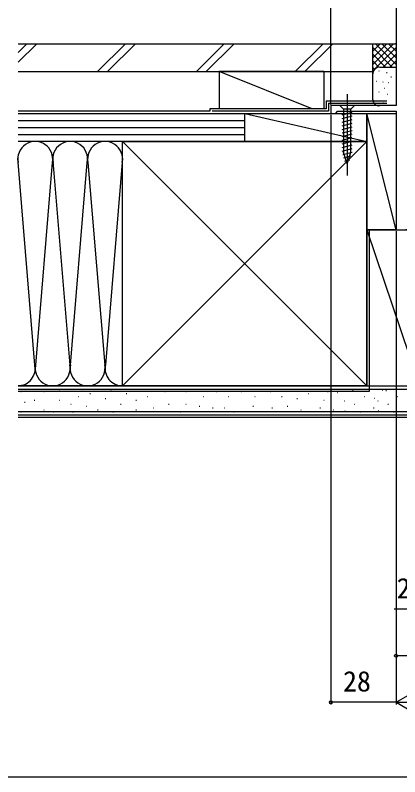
# Model space of a CAD drawing. Units: millimetres, scale not verified. Extents: x -525 to 525, y -783 to 778.
# Drawn here: x -353.6 to -188.4, y -782.7 to -455.4 of the extents above; entities that cross this region are included whole.
import ezdxf
from ezdxf.enums import TextEntityAlignment as Align

# ---------------------------------------------------------------- set-up
doc = ezdxf.new("R2010")
doc.units = ezdxf.units.MM
doc.header["$LTSCALE"] = 4
for name, color, linetype in [('0-3_YKK_11', 7, 'Continuous'), ('0-6_YKK_13', 4, 'Continuous'), ('0-8_YKK_D', 6, 'Continuous'), ('0-9_YKK_ZWAK', 7, 'Continuous'), ('0-A_YSS_K', 3, 'Continuous'), ('0-B_YSS_KE', 3, 'Continuous')]:
    doc.layers.add(name, color=color, linetype=linetype)
doc.styles.add('ＭＳ ゴシック', font='')
doc.styles.get('ＭＳ ゴシック').set_extended_font_data('MS Gothic')

msp = doc.modelspace()

# ---------------------------------------------------------------- linework, layer by layer
at = {"layer": '0-3_YKK_11'}
msp.add_lwpolyline([(-190, -433.7), (-190, -494.3), (-218, -494.3), (-218, -497.7), (-216.1, -497.7), (-215.6, -497.2), (-215.1, -496.7), (-190, -496.7), (-190, -547.7), (-185.758, -547.7), (-185.575, -547.58), (-185.025, -547.58), (-184.842, -547.7), (-182.2, -547.7)], dxfattribs=at)
at = {"layer": '0-6_YKK_13'}
for p, q in [((-211, -489.3), (-211, -524.3)), ((-207.9, -494.3), (-214.1, -494.3)), ((-214.1, -494.3), (-212.55, -495.85)), ((-213.1, -498.276), (-208.9, -497.151)), ((-212.55, -495.85), (-212.55, -514.384)), ((-209.45, -495.85), (-212.55, -495.85)), ((-207.9, -494.3), (-209.45, -495.85)), ((-209.45, -514.384), (-209.45, -495.85)), ((-213.1, -499.829), (-208.9, -498.704)), ((-213.1, -501.382), (-208.9, -500.257)), ((-213.1, -502.935), (-208.9, -501.81)), ((-213.1, -504.488), (-208.9, -503.363)), ((-213.1, -506.041), (-208.9, -504.916)), ((-213.1, -507.594), (-208.9, -506.469)), ((-213.1, -509.147), (-208.9, -508.021)), ((-213.1, -510.7), (-208.9, -509.574)), ((-213.1, -512.253), (-208.9, -511.127)), ((-213.1, -513.806), (-208.9, -512.68)), ((-212.841, -515.289), (-208.9, -514.233)), ((-211, -519.3), (-212.55, -514.384)), ((-212.39, -516.721), (-209.354, -515.908)), ((-211, -519.3), (-209.45, -514.384)), ((-211.938, -518.153), (-209.888, -517.604))]:
    msp.add_line(p, q, dxfattribs=at)
at = {"layer": '0-8_YKK_D'}
for p, q in [((-218, -493.8), (-218, -411.7)), ((-218, -498.2), (-218, -751.701)), ((-190, -548.2), (-190, -731.701)), ((-190, -548.2), (-190, -751.701)), ((-190, -548.2), (-190, -751.701)), ((-162.5, -710.701), (-190.827, -710.701)), ((-160, -730.701), (-190, -730.701)), ((-190, -750.701), (-180.907, -745.451)), ((-190, -750.701), (-218, -750.701)), ((-190, -750.701), (-180.907, -755.951)), ((-190, -750.701), (-171.813, -750.701))]:
    msp.add_line(p, q, dxfattribs=at)
for centre in [(-190, -730.701), (-218, -750.701)]:
    msp.add_circle(centre, 0.637, dxfattribs=at)
at = {"layer": '0-9_YKK_ZWAK'}
msp.add_lwpolyline([(-525, -782.7), (525, -782.7), (525, 747.3)], dxfattribs=at)
at = {"layer": '0-A_YSS_K'}
for p, q in [((-352.342, -471.41), (-348.632, -467.7)), ((-352.342, -475.653), (-344.389, -467.7)), ((-318.206, -479.7), (-306.206, -467.7)), ((-313.963, -479.7), (-301.963, -467.7)), ((-275.779, -479.7), (-263.779, -467.7)), ((-271.537, -479.7), (-259.537, -467.7)), ((-233.353, -479.7), (-221.353, -467.7)), ((-229.11, -479.7), (-217.11, -467.7)), ((-200, -467.7), (-190, -467.7)), ((-200, -480.7), (-200, -467.7)), ((-191.142, -467.7), (-200, -476.558)), ((-193.971, -467.7), (-200, -473.729)), ((-196.799, -467.7), (-200, -470.901)), ((-199.627, -467.7), (-200, -468.073)), ((-190, -476.558), (-198.858, -467.7)), ((-190, -473.729), (-196.029, -467.7)), ((-190, -470.901), (-193.201, -467.7)), ((-190, -468.073), (-190.373, -467.7)), ((-190, -469.386), (-200, -479.386)), ((-191.686, -477.7), (-200, -469.386)), ((-194.515, -477.7), (-200, -472.215)), ((-190, -472.215), (-195.485, -477.7)), ((-197.325, -477.718), (-200, -475.043)), ((-197, -477.7), (-190, -477.7)), ((-190, -475.043), (-192.675, -477.718)), ((-226, -495.7), (-266, -479.7)), ((-266, -479.7), (-266, -495.7)), ((-221, -479.7), (-266, -479.7)), ((-221, -479.7), (-221, -495.7)), ((-199.205, -478.666), (-200, -477.872)), ((-200, -491.8), (-200, -480.7)), ((-197.195, -479.528), (-197.395, -479.528)), ((-193.857, -480.195), (-194.057, -480.195)), ((-198.196, -483.867), (-198.396, -483.867)), ((-195.526, -484.201), (-195.726, -484.201)), ((-192.001, -482.026), (-192.201, -482.026)), ((-194.923, -486.994), (-195.123, -486.994)), ((-193.189, -484.535), (-193.389, -484.535)), ((-197.195, -488.541), (-197.395, -488.541)), ((-193.523, -489.542), (-193.723, -489.542)), ((-198.196, -492.382), (-198.396, -492.382)), ((-195.192, -493.214), (-195.392, -493.214)), ((-190.3, -494.3), (-197, -494.3)), ((-352.342, -497.7), (-255, -497.7)), ((-266, -497.7), (-221, -497.7)), ((-255, -509.7), (-255, -497.7)), ((-255, -497.7), (-202.5, -509.7)), ((-190, -547.7), (-202.5, -497.7)), ((-352.342, -500.7), (-255, -500.7)), ((-352.342, -503.7), (-255, -503.7)), ((-352.342, -506.7), (-255, -506.7)), ((-307.5, -509.7), (-352.342, -509.7)), ((-255, -509.7), (-352.342, -509.7)), ((-202.5, -614.7), (-307.5, -509.7)), ((-202.5, -509.7), (-307.5, -614.7)), ((-345, -607.581), (-352.501, -516.807)), ((-307.506, -516.894), (-314.842, -605.668)), ((-337.661, -518.765), (-345, -607.581)), ((-337.39, -518.145), (-330, -607.581)), ((-330, -607.581), (-322.658, -518.732)), ((-322.342, -518.732), (-315, -607.581)), ((-202.5, -547.7), (-180, -547.7)), ((-202.5, -614.7), (-202.5, -547.7)), ((-202.5, -547.7), (-180, -614.7)), ((-307.5, -614.7), (-352.342, -614.7)), ((-202.5, -614.7), (-180, -614.7)), ((-352.342, -616.2), (-180, -616.2)), ((-350.996, -617.266), (-351.196, -617.266)), ((-341.106, -617.266), (-341.306, -617.266)), ((-334.513, -616.442), (-334.713, -616.442)), ((-321.326, -618.09), (-321.526, -618.09)), ((-312.26, -616.442), (-312.46, -616.442)), ((-305.667, -618.09), (-305.867, -618.09)), ((-289.184, -617.266), (-289.384, -617.266)), ((-280.118, -617.266), (-280.318, -617.266)), ((-266.931, -617.266), (-267.131, -617.266)), ((-256.217, -617.266), (-256.417, -617.266)), ((-243.924, -617.266), (-244.124, -617.266)), ((-227.44, -618.09), (-227.64, -618.09)), ((-219.199, -617.266), (-219.399, -617.266)), ((-215.108, -617.699), (-215.308, -617.699)), ((-208.481, -616.919), (-208.681, -616.919)), ((-195.684, -616.53), (-195.884, -616.53)), ((-194.12, -616.919), (-194.32, -616.919)), ((-345.227, -621.062), (-345.427, -621.062)), ((-334.513, -621.062), (-334.713, -621.062)), ((-326.271, -619.414), (-326.471, -619.414)), ((-314.733, -620.238), (-314.933, -620.238)), ((-301.546, -621.062), (-301.746, -621.062)), ((-296.601, -619.414), (-296.801, -619.414)), ((-272.701, -619.414), (-272.901, -619.414)), ((-261.986, -619.414), (-262.186, -619.414)), ((-250.448, -619.414), (-250.648, -619.414)), ((-238.979, -619.414), (-239.179, -619.414)), ((-232.385, -620.238), (-232.585, -620.238)), ((-220.847, -621.062), (-221.047, -621.062)), ((-211.99, -621.317), (-212.19, -621.317)), ((-203.54, -619.414), (-203.74, -619.414)), ((-199.192, -620.148), (-199.392, -620.148)), ((-197.628, -621.317), (-197.828, -621.317)), ((-189.178, -619.414), (-189.378, -619.414)), ((-349.347, -621.887), (-349.547, -621.887)), ((-329.568, -622.711), (-329.768, -622.711)), ((-322.974, -623.535), (-323.174, -623.535)), ((-308.139, -622.711), (-308.339, -622.711)), ((-294.129, -624.359), (-294.329, -624.359)), ((-287.535, -622.711), (-287.735, -622.711)), ((-280.118, -622.711), (-280.318, -622.711)), ((-274.349, -623.535), (-274.549, -623.535)), ((-268.58, -624.359), (-268.78, -624.359)), ((-263.635, -624.359), (-263.835, -624.359)), ((-251.272, -623.535), (-251.472, -623.535)), ((-243.099, -624.359), (-243.299, -624.359)), ((-236.506, -623.535), (-236.706, -623.535)), ((-222.495, -624.359), (-222.695, -624.359)), ((-207.661, -622.711), (-207.861, -622.711)), ((-199.419, -624.359), (-199.619, -624.359)), ((-193.299, -622.711), (-193.499, -622.711)), ((-352.342, -625.7), (-180, -625.7)), ((-352.342, -628.2), (-180, -628.2)), ((-350.996, -626.007), (-351.196, -626.007)), ((-341.106, -625.183), (-341.306, -625.183)), ((-336.985, -626.007), (-337.185, -626.007)), ((-328.743, -626.007), (-328.943, -626.007)), ((-318.029, -625.183), (-318.229, -625.183)), ((-311.436, -626.007), (-311.636, -626.007)), ((-301.546, -625.183), (-301.746, -625.183)), ((-282.59, -626.007), (-282.79, -626.007)), ((-259.514, -626.007), (-259.714, -626.007)), ((-230.737, -625.183), (-230.937, -625.183)), ((-216.726, -625.183), (-216.926, -625.183)), ((-211.8, -625.605), (-212, -625.605)), ((-205.188, -626.007), (-205.388, -626.007)), ((-197.438, -625.605), (-197.638, -625.605)), ((-190.827, -626.007), (-191.027, -626.007))]:
    msp.add_line(p, q, dxfattribs=at)
for points in [[(-255, -509.7), (-255, -497.7), (-202.5, -497.7), (-202.5, -509.7)], [(-202.5, -547.7), (-202.5, -497.7), (-190, -497.7), (-190, -547.7)]]:
    msp.add_lwpolyline(points, close=True, dxfattribs=at)
for centre, radius, start, end in [((-197, -480.7), 3, 90, 180), ((-197.392, -491.721), 2.609, 181.73764, 278.65122), ((-345, -517.2), 7.5, 348.21621, 191.78332), ((-330, -517.2), 7.5, 348.21621, 191.78332), ((-315, -517.2), 7.5, 348.21621, 191.78332), ((-352.5, -607.2), 7.5, 271.20749, 11.78354), ((-337.5, -607.2), 7.5, 168.21647, 11.78354), ((-322.5, -607.2), 7.5, 168.21647, 11.78354), ((-307.5, -607.2), 7.5, 168.21647, 270)]:
    msp.add_arc(centre, radius, start, end, dxfattribs=at)
at = {"layer": '0-B_YSS_KE'}
for p, q in [((-352.342, -467.7), (-200, -467.7)), ((-220, -492.3), (-194, -492.3)), ((-219, -493.3), (-194, -493.3)), ((-270, -496.7), (-352.342, -496.7)), ((-270, -495.7), (-270, -496.7)), ((-307.5, -523.665), (-307.5, -509.7)), ((-307.5, -614.7), (-307.5, -517.2)), ((-201.5, -547.7), (-201.5, -617.2)), ((-352.342, -614.7), (-180, -614.7)), ((-201.5, -617.2), (-352.342, -617.2)), ((-352.342, -627.2), (-180, -627.2))]:
    msp.add_line(p, q, dxfattribs=at)
for points in [[(-352.342, -479.7), (-200, -479.7), (-200, -467.7)], [(-220, -492.3), (-220, -495.7), (-270, -495.7)], [(-219, -493.3), (-219, -496.7), (-269, -496.7)], [(-307.5, -509.7), (-202.5, -509.7), (-202.5, -614.7), (-307.5, -614.7)]]:
    msp.add_lwpolyline(points, dxfattribs=at)

# ---------------------------------------------------------------- texts
at = {"layer": '0-8_YKK_D', "style": 'ＭＳ ゴシック'}
for s, p in [('2.5', (-189.714, -708.701)), ('28', (-212.761, -748.701))]:
    msp.add_text(s, height=8.798, dxfattribs=at).set_placement(p, align=Align.BOTTOM_LEFT)

doc.saveas('drawing.dxf')
